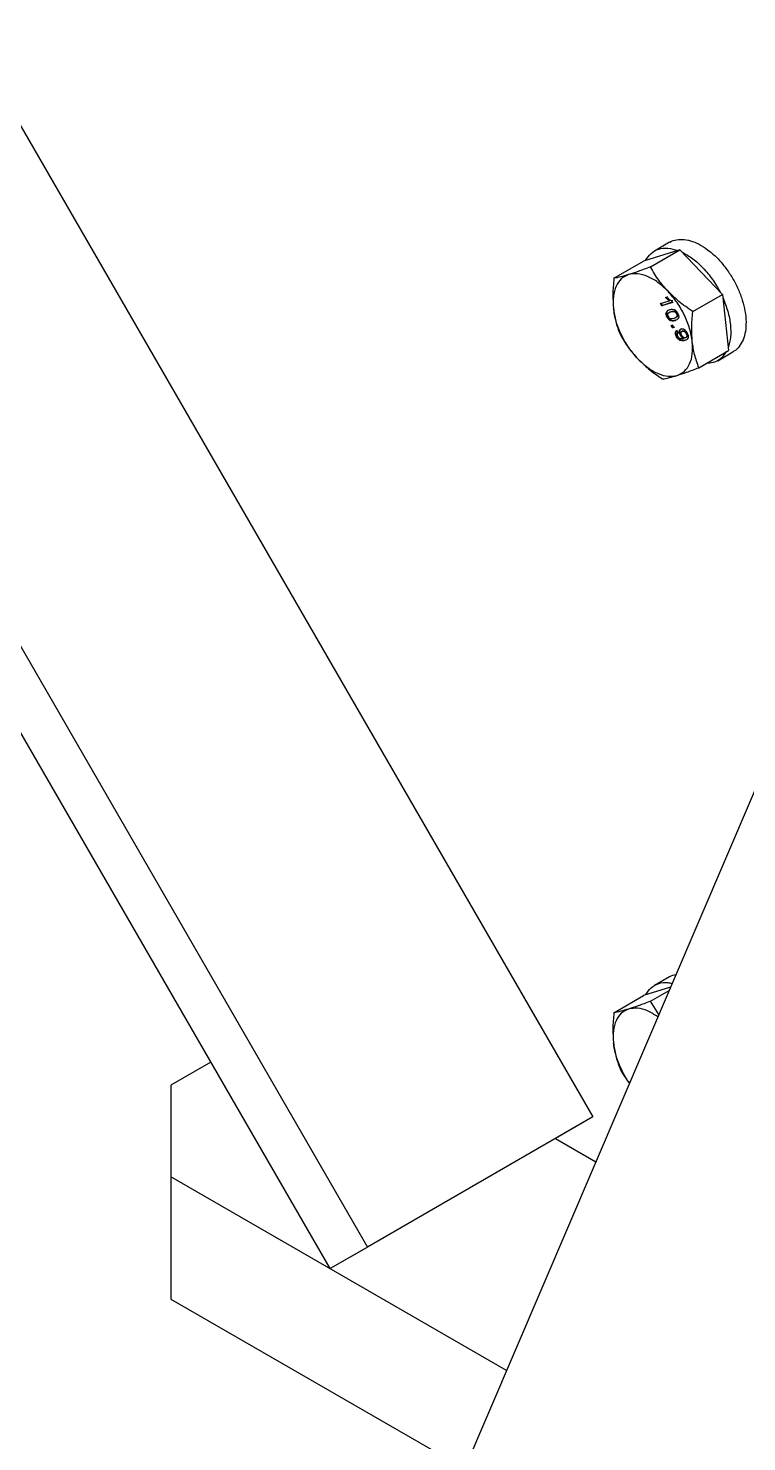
# Model space of a CAD drawing. Header units: millimetres. Extents: x 861 to 27901, y 673 to 17923.
# Drawn here: x 23448.7 to 23600.6, y 6861.1 to 7160.2 of the extents above; entities that cross this region are included whole.
import ezdxf

# ---------------------------------------------------------------- set-up
doc = ezdxf.new("R2010")
doc.units = ezdxf.units.MM
doc.header["$LTSCALE"] = 33.3

msp = doc.modelspace()

# ---------------------------------------------------------------- linework, layer by layer
at = {"color": 7, "linetype": 'Continuous', "lineweight": 25}
for p, q in [((23725.37, 7286.94), (23477.62, 6707.33)), ((23441.8, 7148.55), (23568.07, 6929.85)), ((23394.15, 7121.04), (23520.41, 6902.34)), ((23512.48, 6897.76), (23386.22, 7116.46)), ((23584.28, 7114.91), (23581.06, 7113.05)), ((23586.47, 7113.31), (23578.78, 7110.91)), ((23580.21, 7109.7), (23586.47, 7113.31)), ((23586.47, 7113.31), (23595.45, 7103.85)), ((23572.52, 7107.3), (23578.78, 7110.91)), ((23582.39, 7101.96), (23584.17, 7102.51)), ((23583.42, 7103.25), (23583.69, 7103.33)), ((23583.42, 7103.25), (23583.57, 7103.33)), ((23584.17, 7102.51), (23583.42, 7103.25)), ((23584.31, 7102.59), (23583.57, 7103.33)), ((23583.69, 7103.33), (23583.83, 7103.41)), ((23584.17, 7102.51), (23584.31, 7102.59)), ((23584.89, 7102.58), (23584.75, 7102.5)), ((23584.75, 7102.5), (23584.9, 7102.2)), ((23589.19, 7100.24), (23595.45, 7103.85)), ((23595.45, 7103.85), (23596.73, 7092)), ((23582.39, 7101.96), (23582.53, 7102.04)), ((23582.61, 7101.49), (23582.39, 7101.96)), ((23582.75, 7101.57), (23582.53, 7102.04)), ((23584.9, 7102.2), (23582.61, 7101.49)), ((23582.61, 7101.49), (23582.75, 7101.57)), ((23584.85, 7102.22), (23582.75, 7101.57)), ((23583.54, 7100.02), (23583.68, 7100.1)), ((23584.33, 7100.15), (23584.19, 7100.06)), ((23584.3, 7100.67), (23584.44, 7100.75)), ((23584.34, 7100.12), (23584.67, 7100.28)), ((23584.67, 7100.28), (23584.53, 7100.2)), ((23584.9, 7102.2), (23585.04, 7102.28)), ((23585.37, 7100.22), (23585.51, 7100.3)), ((23585.9, 7099.86), (23585.76, 7099.78)), ((23586.02, 7099.86), (23586.16, 7099.94)), ((23583.85, 7099.22), (23583.71, 7099.14)), ((23584.11, 7099.3), (23583.97, 7099.22)), ((23584.64, 7097.28), (23584.93, 7097.37)), ((23584.64, 7097.28), (23584.78, 7097.36)), ((23584.87, 7096.81), (23584.64, 7097.28)), ((23585.16, 7096.9), (23584.87, 7096.81)), ((23584.87, 7096.81), (23585.01, 7096.89)), ((23584.93, 7097.37), (23585.07, 7097.45)), ((23584.93, 7097.37), (23585.16, 7096.9)), ((23585.14, 7096.93), (23585.01, 7096.89)), ((23585.3, 7096.98), (23585.16, 7096.9)), ((23585.54, 7098.94), (23585.68, 7099.02)), ((23586.73, 7096.58), (23586.87, 7096.66)), ((23585.68, 7095.04), (23585.82, 7095.12)), ((23585.78, 7096.23), (23585.92, 7096.32)), ((23585.78, 7096.23), (23586.04, 7095.78)), ((23585.96, 7095.1), (23586.1, 7095.18)), ((23586.04, 7095.78), (23586.18, 7095.86)), ((23586.49, 7095.32), (23586.63, 7095.4)), ((23586.77, 7095.99), (23586.77, 7095.99)), ((23586.82, 7095.26), (23586.96, 7095.34)), ((23587.08, 7096.19), (23586.94, 7096.11)), ((23587.14, 7094.56), (23587.28, 7094.64)), ((23587.14, 7094.56), (23587.19, 7094.58)), ((23587.19, 7094.58), (23587.33, 7094.66)), ((23587.28, 7094.64), (23587.33, 7094.66)), ((23587.78, 7094.79), (23587.64, 7094.71)), ((23587.94, 7095.63), (23587.8, 7095.55)), ((23587.82, 7094.83), (23587.96, 7094.91)), ((23588.02, 7095.7), (23588.16, 7095.78)), ((23590.47, 7088.38), (23596.73, 7092)), ((23594.45, 7089.86), (23597.66, 7091.72)), ((23584.28, 6959.53), (23581.06, 6957.67)), ((23584.47, 6957.31), (23578.78, 6955.54)), ((23580.21, 6954.32), (23584.17, 6956.6)), ((23572.52, 6951.92), (23578.78, 6955.54)), ((23581.99, 6951.52), (23580.21, 6954.32)), ((23487.26, 6941.46), (23478.84, 6936.6)), ((23478.84, 6936.6), (23478.84, 6891.29)), ((23568.07, 6929.85), (23520.41, 6902.34)), ((23568.07, 6929.85), (23560.14, 6925.27)), ((23560.14, 6925.27), (23568.67, 6920.35)), ((23549.81, 6876.22), (23478.84, 6917.18)), ((23520.41, 6902.34), (23512.48, 6897.76)), ((23520.17, 6902.2), (23512.48, 6897.76)), ((23478.84, 6891.29), (23540.93, 6855.45))]:
    msp.add_line(p, q, dxfattribs=at)
for points, knots in [([(23584.28, 7114.9), (23584.3, 7114.91), (23584.71, 7115.24), (23585.75, 7115.49), (23587.36, 7115.58), (23589.13, 7115.17), (23590.96, 7114.32), (23592.79, 7113.06), (23594.56, 7111.43), (23596.19, 7109.5), (23597.63, 7107.34), (23598.81, 7105.03), (23599.71, 7102.65), (23600.28, 7100.3), (23600.5, 7098.06), (23600.36, 7096.02), (23599.87, 7094.24), (23599.04, 7092.85), (23598.27, 7092.01), (23597.73, 7091.78), (23597.65, 7091.75)], [0, 0, 0, 0, 0.002895, 0.064551, 0.126207, 0.187863, 0.249519, 0.311175, 0.372831, 0.434487, 0.496143, 0.557799, 0.619455, 0.681111, 0.742767, 0.804423, 0.866079, 0.927735, 0.989391, 1, 1, 1, 1]), ([(23580.21, 7109.7), (23579.32, 7109.36), (23577.63, 7108.72), (23576.26, 7108.27), (23575.62, 7108.07)], [0, 0, 0, 0, 0.532771, 1, 1, 1, 1]), ([(23583.95, 7104.54), (23583.28, 7105.3), (23581.83, 7106.95), (23580.77, 7108.74), (23580.21, 7109.7)], [0, 0, 0, 0, 0.4672291, 1, 1, 1, 1]), ([(23572.52, 7107.3), (23572.41, 7106.13), (23572.2, 7103.95), (23572.34, 7101.9), (23572.41, 7100.94)], [0, 0, 0, 0, 0.532771, 1, 1, 1, 1]), ([(23575.62, 7108.07), (23575.04, 7107.9), (23573.81, 7107.53), (23572.97, 7107.38), (23572.52, 7107.3)], [0, 0, 0, 0, 0.467229, 1, 1, 1, 1]), ([(23583.69, 7103.33), (23583.86, 7103.15), (23584.2, 7102.79), (23584.57, 7102.6), (23584.75, 7102.5)], [0, 0, 0, 0, 0.5008657, 1, 1, 1, 1]), ([(23589.19, 7100.24), (23588.18, 7100.94), (23586.29, 7102.25), (23584.7, 7103.81), (23583.95, 7104.54)], [0, 0, 0, 0, 0.532771, 1, 1, 1, 1]), ([(23572.41, 7100.94), (23572.54, 7100.02), (23572.83, 7098.05), (23573.47, 7096.35), (23573.8, 7095.44)], [0, 0, 0, 0, 0.467229, 1, 1, 1, 1]), ([(23583.71, 7099.14), (23583.64, 7099.3), (23583.54, 7099.53), (23583.52, 7099.79), (23583.52, 7099.93), (23583.53, 7099.99), (23583.54, 7100.02)], [0, 0, 0, 0, 0.498795, 0.749148, 0.874576, 1, 1, 1, 1]), ([(23583.54, 7100.02), (23583.58, 7100.11), (23583.65, 7100.29), (23583.91, 7100.52), (23584.14, 7100.61), (23584.3, 7100.67)], [0, 0, 0, 0, 0.249754, 0.499871, 1, 1, 1, 1]), ([(23583.85, 7099.22), (23583.78, 7099.38), (23583.69, 7099.61), (23583.65, 7099.91), (23583.67, 7100.04), (23583.68, 7100.1)], [0, 0, 0, 0, 0.4990363, 0.7495102, 1, 1, 1, 1]), ([(23583.68, 7100.1), (23583.72, 7100.19), (23583.79, 7100.37), (23583.92, 7100.48), (23583.99, 7100.53)], [0, 0, 0, 0, 0.499636, 1, 1, 1, 1]), ([(23583.97, 7099.22), (23583.94, 7099.3), (23583.88, 7099.45), (23583.87, 7099.66), (23583.91, 7099.84), (23584.11, 7100.06), (23584.34, 7100.14), (23584.53, 7100.2)], [0, 0, 0, 0, 0.124696, 0.249462, 0.374432, 0.499637, 1, 1, 1, 1]), ([(23584.3, 7100.67), (23584.43, 7100.7), (23584.7, 7100.77), (23585.08, 7100.75), (23585.4, 7100.62), (23585.65, 7100.43), (23585.86, 7100.17), (23585.97, 7099.96), (23586.02, 7099.86)], [0, 0, 0, 0, 0.2504817, 0.5003456, 0.6317049, 0.7502211, 0.8749867, 1, 1, 1, 1]), ([(23584.53, 7100.2), (23584.66, 7100.24), (23584.85, 7100.29), (23585.13, 7100.3), (23585.29, 7100.25), (23585.37, 7100.22)], [0, 0, 0, 0, 0.5003723, 0.7505151, 1, 1, 1, 1]), ([(23584.67, 7100.28), (23584.8, 7100.32), (23584.99, 7100.37), (23585.27, 7100.38), (23585.43, 7100.33), (23585.51, 7100.3)], [0, 0, 0, 0, 0.500372, 0.750515, 1, 1, 1, 1]), ([(23585.76, 7099.78), (23585.79, 7099.71), (23585.85, 7099.55), (23585.86, 7099.34), (23585.82, 7099.17), (23585.62, 7098.94), (23585.39, 7098.86), (23585.2, 7098.8)], [0, 0, 0, 0, 0.124745, 0.249484, 0.374471, 0.499648, 1, 1, 1, 1]), ([(23585.37, 7100.22), (23585.4, 7100.2), (23585.48, 7100.15), (23585.59, 7100.05), (23585.68, 7099.92), (23585.73, 7099.83), (23585.76, 7099.78)], [0, 0, 0, 0, 0.250158, 0.500156, 0.750032, 1, 1, 1, 1]), ([(23586.02, 7099.86), (23586.07, 7099.76), (23586.16, 7099.55), (23586.22, 7099.23), (23586.2, 7098.96), (23585.99, 7098.56), (23585.68, 7098.43), (23585.43, 7098.33)], [0, 0, 0, 0, 0.125373, 0.250644, 0.375698, 0.501113, 1, 1, 1, 1]), ([(23585.51, 7100.3), (23585.54, 7100.28), (23585.62, 7100.23), (23585.73, 7100.13), (23585.81, 7100.02), (23585.86, 7099.93), (23585.88, 7099.89), (23585.9, 7099.86)], [0, 0, 0, 0, 0.250055, 0.499949, 0.749722, 0.874857, 1, 1, 1, 1]), ([(23585.9, 7099.86), (23585.93, 7099.79), (23585.99, 7099.64), (23586, 7099.42), (23585.96, 7099.25), (23585.85, 7099.11), (23585.74, 7099.07), (23585.67, 7099.04)], [0, 0, 0, 0, 0.183123, 0.366237, 0.549716, 0.733474, 1, 1, 1, 1]), ([(23589.08, 7093.88), (23589.01, 7094.84), (23588.87, 7096.89), (23589.08, 7099.07), (23589.19, 7100.24)], [0, 0, 0, 0, 0.467229, 1, 1, 1, 1]), ([(23585.43, 7098.33), (23585.3, 7098.3), (23585.03, 7098.23), (23584.66, 7098.25), (23584.33, 7098.38), (23584.09, 7098.57), (23583.87, 7098.83), (23583.76, 7099.04), (23583.71, 7099.14)], [0, 0, 0, 0, 0.250476, 0.500347, 0.625768, 0.750176, 0.87497, 1, 1, 1, 1]), ([(23585.57, 7098.41), (23585.44, 7098.38), (23585.17, 7098.31), (23584.8, 7098.33), (23584.47, 7098.46), (23584.23, 7098.65), (23584.01, 7098.91), (23583.9, 7099.12), (23583.85, 7099.22)], [0, 0, 0, 0, 0.2504715, 0.5003388, 0.6261881, 0.7501805, 0.8749718, 1, 1, 1, 1]), ([(23585.2, 7098.8), (23585.02, 7098.74), (23584.78, 7098.68), (23584.45, 7098.74), (23584.27, 7098.84), (23584.1, 7099), (23584.01, 7099.15), (23583.97, 7099.22)], [0, 0, 0, 0, 0.50041, 0.625613, 0.75058, 0.875344, 1, 1, 1, 1]), ([(23586.49, 7095.32), (23586.46, 7095.39), (23586.39, 7095.54), (23586.34, 7095.76), (23586.32, 7095.97), (23586.34, 7096.16), (23586.4, 7096.32), (23586.51, 7096.49), (23586.64, 7096.54), (23586.73, 7096.58)], [0, 0, 0, 0, 0.125074, 0.250064, 0.373261, 0.500199, 0.624296, 0.750369, 1, 1, 1, 1]), ([(23586.63, 7095.4), (23586.62, 7095.44), (23586.58, 7095.51), (23586.53, 7095.66), (23586.48, 7095.84), (23586.46, 7096.05), (23586.48, 7096.24), (23586.54, 7096.4), (23586.61, 7096.52), (23586.68, 7096.55), (23586.7, 7096.57)], [0, 0, 0, 0, 0.07547, 0.150945, 0.301578, 0.450313, 0.603034, 0.752855, 0.90453, 1, 1, 1, 1]), ([(23586.73, 7096.58), (23586.83, 7096.6), (23586.98, 7096.63), (23587.22, 7096.56), (23587.41, 7096.46), (23587.59, 7096.32), (23587.81, 7096.08), (23587.94, 7095.85), (23588.02, 7095.7)], [0, 0, 0, 0, 0.249869, 0.376454, 0.500348, 0.627239, 0.750824, 1, 1, 1, 1]), ([(23573.8, 7095.44), (23574.36, 7094.49), (23575.41, 7092.69), (23576.86, 7091.05), (23577.54, 7090.28)], [0, 0, 0, 0, 0.532771, 1, 1, 1, 1]), ([(23585.68, 7095.04), (23585.63, 7095.17), (23585.54, 7095.37), (23585.5, 7095.62), (23585.5, 7095.85), (23585.58, 7096.09), (23585.71, 7096.19), (23585.78, 7096.23)], [0, 0, 0, 0, 0.249859, 0.375718, 0.500481, 0.749846, 1, 1, 1, 1]), ([(23585.82, 7095.12), (23585.77, 7095.25), (23585.68, 7095.45), (23585.64, 7095.7), (23585.64, 7095.93), (23585.72, 7096.17), (23585.85, 7096.27), (23585.92, 7096.32)], [0, 0, 0, 0, 0.249859, 0.375956, 0.500482, 0.749847, 1, 1, 1, 1]), ([(23587.52, 7094.14), (23587.38, 7094.1), (23587.1, 7094.03), (23586.69, 7094.06), (23586.34, 7094.23), (23586.09, 7094.44), (23585.85, 7094.72), (23585.74, 7094.94), (23585.68, 7095.04)], [0, 0, 0, 0, 0.250485, 0.500119, 0.627899, 0.750092, 0.874994, 1, 1, 1, 1]), ([(23587.66, 7094.22), (23587.52, 7094.18), (23587.24, 7094.11), (23586.83, 7094.14), (23586.48, 7094.31), (23586.23, 7094.52), (23585.99, 7094.8), (23585.88, 7095.02), (23585.82, 7095.12)], [0, 0, 0, 0, 0.250485, 0.500118, 0.62804, 0.750092, 0.874994, 1, 1, 1, 1]), ([(23586.04, 7095.78), (23586, 7095.74), (23585.92, 7095.68), (23585.86, 7095.56), (23585.86, 7095.43), (23585.87, 7095.33), (23585.91, 7095.21), (23585.94, 7095.14), (23585.96, 7095.1)], [0, 0, 0, 0, 0.276477, 0.499318, 0.623718, 0.749496, 0.874756, 1, 1, 1, 1]), ([(23585.96, 7095.1), (23585.99, 7095.03), (23586.07, 7094.89), (23586.22, 7094.72), (23586.39, 7094.59), (23586.71, 7094.49), (23586.95, 7094.53), (23587.14, 7094.56)], [0, 0, 0, 0, 0.125207, 0.25031, 0.375339, 0.50062, 1, 1, 1, 1]), ([(23587.19, 7094.58), (23587.13, 7094.61), (23586.99, 7094.68), (23586.8, 7094.86), (23586.62, 7095.07), (23586.54, 7095.24), (23586.49, 7095.32)], [0, 0, 0, 0, 0.248943, 0.49945, 0.750285, 1, 1, 1, 1]), ([(23587.33, 7094.66), (23587.27, 7094.69), (23587.13, 7094.76), (23586.94, 7094.94), (23586.76, 7095.15), (23586.68, 7095.32), (23586.63, 7095.4)], [0, 0, 0, 0, 0.2495405, 0.5019797, 0.7513718, 1, 1, 1, 1]), ([(23586.82, 7095.26), (23586.78, 7095.36), (23586.72, 7095.5), (23586.69, 7095.69), (23586.7, 7095.82), (23586.73, 7095.93), (23586.8, 7096.05), (23586.88, 7096.08), (23586.94, 7096.11)], [0, 0, 0, 0, 0.249521, 0.373851, 0.499889, 0.624096, 0.750315, 1, 1, 1, 1]), ([(23587.64, 7094.71), (23587.57, 7094.7), (23587.48, 7094.68), (23587.33, 7094.72), (23587.21, 7094.78), (23587.1, 7094.87), (23586.96, 7095.02), (23586.88, 7095.16), (23586.82, 7095.26)], [0, 0, 0, 0, 0.2499765, 0.3782222, 0.5003423, 0.6274524, 0.7508111, 1, 1, 1, 1]), ([(23586.94, 7096.11), (23587, 7096.12), (23587.14, 7096.15), (23587.35, 7096.07), (23587.5, 7095.95), (23587.66, 7095.8), (23587.74, 7095.65), (23587.8, 7095.55)], [0, 0, 0, 0, 0.2502504, 0.4998418, 0.6295763, 0.7506654, 1, 1, 1, 1]), ([(23587.08, 7096.19), (23587.14, 7096.2), (23587.28, 7096.23), (23587.49, 7096.15), (23587.64, 7096.03), (23587.8, 7095.88), (23587.88, 7095.73), (23587.94, 7095.63)], [0, 0, 0, 0, 0.25025, 0.499841, 0.629288, 0.750666, 1, 1, 1, 1]), ([(23588.02, 7095.7), (23588.07, 7095.6), (23588.16, 7095.39), (23588.21, 7095.09), (23588.22, 7094.81), (23588.13, 7094.51), (23587.89, 7094.27), (23587.64, 7094.18), (23587.52, 7094.14)], [0, 0, 0, 0, 0.125064, 0.25009, 0.37511, 0.500169, 0.749441, 1, 1, 1, 1]), ([(23587.8, 7095.55), (23587.84, 7095.45), (23587.9, 7095.3), (23587.91, 7095.11), (23587.9, 7094.99), (23587.86, 7094.88), (23587.78, 7094.77), (23587.69, 7094.74), (23587.64, 7094.71)], [0, 0, 0, 0, 0.249017, 0.372138, 0.499365, 0.623562, 0.749893, 1, 1, 1, 1]), ([(23587.94, 7095.63), (23587.98, 7095.53), (23588.04, 7095.38), (23588.05, 7095.19), (23588.04, 7095.07), (23588, 7094.96), (23587.92, 7094.86), (23587.83, 7094.82), (23587.78, 7094.79)], [0, 0, 0, 0, 0.249017, 0.371845, 0.499365, 0.623226, 0.749892, 1, 1, 1, 1]), ([(23590.47, 7088.38), (23590.14, 7089.29), (23589.51, 7090.99), (23589.22, 7092.96), (23589.08, 7093.88)], [0, 0, 0, 0, 0.532771, 1, 1, 1, 1]), ([(23596.33, 7091.87), (23595.96, 7091.33), (23595.22, 7090.23), (23593.73, 7089.37), (23592.56, 7089.32), (23592.05, 7089.3)], [0, 0, 0, 0, 0.362113, 0.724226, 1, 1, 1, 1]), ([(23577.54, 7090.28), (23578.28, 7089.55), (23579.88, 7087.99), (23581.77, 7086.68), (23582.78, 7085.99)], [0, 0, 0, 0, 0.467229, 1, 1, 1, 1]), ([(23585.88, 7086.75), (23586.52, 7086.96), (23587.89, 7087.41), (23589.58, 7088.05), (23590.47, 7088.38)], [0, 0, 0, 0, 0.467229, 1, 1, 1, 1]), ([(23582.78, 7085.99), (23583.23, 7086.07), (23584.07, 7086.22), (23585.3, 7086.58), (23585.88, 7086.75)], [0, 0, 0, 0, 0.532771, 1, 1, 1, 1]), ([(23584.28, 6959.52), (23584.3, 6959.54), (23584.67, 6959.84), (23585.16, 6959.93), (23585.63, 6960.02)], [0, 0, 0, 0, 0.049325, 1, 1, 1, 1]), ([(23579.18, 6955.66), (23579.55, 6956.21), (23580.28, 6957.32), (23581.94, 6958.16), (23583.48, 6958.43), (23584.5, 6958.17), (23584.8, 6958.09)], [0, 0, 0, 0, 0.2930788, 0.5861576, 0.8792365, 1, 1, 1, 1]), ([(23580.21, 6954.32), (23579.32, 6953.98), (23577.63, 6953.35), (23576.26, 6952.9), (23575.62, 6952.69)], [0, 0, 0, 0, 0.532771, 1, 1, 1, 1]), ([(23572.52, 6951.92), (23572.41, 6950.76), (23572.2, 6948.57), (23572.34, 6946.52), (23572.41, 6945.56)], [0, 0, 0, 0, 0.532771, 1, 1, 1, 1]), ([(23575.62, 6952.69), (23575.04, 6952.52), (23573.81, 6952.15), (23572.97, 6952), (23572.52, 6951.92)], [0, 0, 0, 0, 0.467229, 1, 1, 1, 1]), ([(23581.8, 6951.06), (23581.07, 6951.52), (23579.62, 6952.44), (23577.46, 6953.01), (23576.23, 6952.8), (23575.62, 6952.69)], [0, 0, 0, 0, 0.329814, 0.664907, 1, 1, 1, 1]), ([(23575.81, 6937.05), (23575.75, 6937.12), (23575.06, 6937.98), (23574.03, 6939.95), (23572.86, 6942.8), (23572.56, 6944.64), (23572.41, 6945.56)], [0, 0, 0, 0, 0.029566, 0.353044, 0.676522, 1, 1, 1, 1]), ([(23572.41, 6945.56), (23572.54, 6944.64), (23572.83, 6942.68), (23573.47, 6940.98), (23573.8, 6940.07)], [0, 0, 0, 0, 0.467229, 1, 1, 1, 1]), ([(23573.8, 6940.07), (23574.34, 6939.1), (23574.92, 6938.05), (23575.73, 6937.09), (23575.79, 6937.01)], [0, 0, 0, 0, 0.918896, 1, 1, 1, 1])]:
    msp.add_open_spline(points, degree=3, knots=knots, dxfattribs=at)
for points in [[(23579.18, 7111.04), (23579.55, 7111.59), (23580.28, 7112.69), (23581.93, 7113.55), (23583.87, 7113.81), (23585.34, 7113.39), (23586.07, 7113.18)], [(23586.94, 7112.81), (23587.7, 7112.39), (23589.21, 7111.55), (23591.39, 7109.54), (23593.4, 7107.13), (23594.45, 7105.28), (23594.98, 7104.35)], [(23575.62, 7108.07), (23575.07, 7107.81), (23573.97, 7107.31), (23572.89, 7105.68), (23572.28, 7103.56), (23572.37, 7101.81), (23572.41, 7100.94)], [(23583.95, 7104.54), (23583.25, 7105.2), (23581.85, 7106.54), (23579.62, 7107.78), (23577.46, 7108.4), (23576.23, 7108.18), (23575.62, 7108.07)], [(23589.08, 7093.88), (23588.93, 7094.8), (23588.63, 7096.64), (23587.48, 7099.51), (23585.93, 7102.25), (23584.61, 7103.77), (23583.95, 7104.54)], [(23595.52, 7103.23), (23595.9, 7102.26), (23596.68, 7100.32), (23597.21, 7097.45), (23597.28, 7094.78), (23596.87, 7093.34), (23596.66, 7092.62)], [(23577.54, 7090.28), (23576.88, 7091.04), (23575.57, 7092.57), (23574.01, 7095.31), (23572.87, 7098.18), (23572.56, 7100.02), (23572.41, 7100.94)], [(23585.88, 7086.75), (23586.42, 7087), (23587.52, 7087.51), (23588.6, 7089.14), (23589.21, 7091.26), (23589.12, 7093.01), (23589.08, 7093.88)], [(23577.54, 7090.28), (23578.24, 7089.61), (23579.64, 7088.28), (23581.87, 7087.04), (23584.03, 7086.42), (23585.26, 7086.64), (23585.88, 7086.75)], [(23575.62, 6952.69), (23575.07, 6952.44), (23573.97, 6951.93), (23572.89, 6950.31), (23572.28, 6948.18), (23572.37, 6946.44), (23572.41, 6945.56)]]:
    msp.add_open_spline(points, degree=3, dxfattribs=at)

doc.saveas('drawing.dxf')
